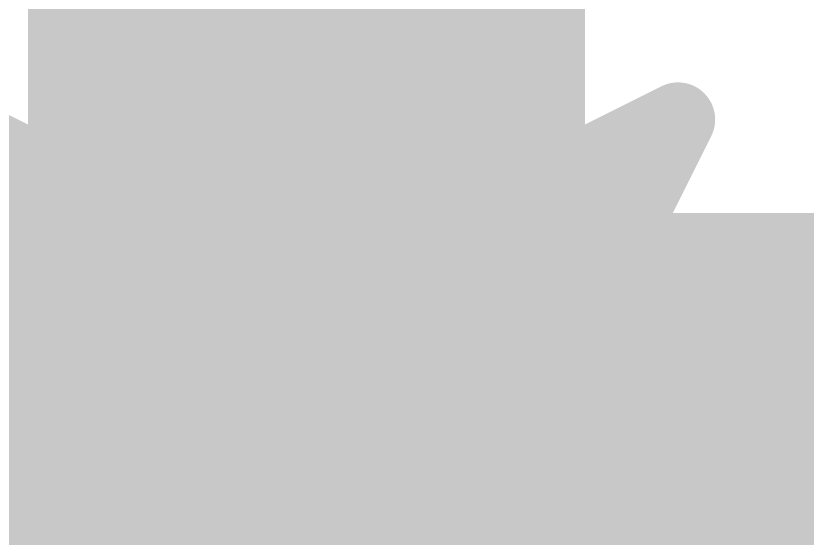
# Model space of a CAD drawing. Header units: inches. Extents: x -2 to 343, y -53 to 63.
# Drawn here: x 52.049 to 52.59, y -15.73 to -15.372 of the extents above; entities that cross this region are included whole.
import ezdxf

# ---------------------------------------------------------------- set-up
doc = ezdxf.new("R2010")
doc.units = ezdxf.units.IN
for name, color, linetype in [('Board Outline', 216, 'Continuous'), ('Bottom Layer', 5, 'Continuous'), ('Drill Drawing', 1, 'Continuous'), ('Top Layer', 1, 'Continuous'), ('Via Holes', 16, 'Continuous')]:
    doc.layers.add(name, color=color, linetype=linetype)

msp = doc.modelspace()

# ---------------------------------------------------------------- hatches: boundary and pattern name
at = {"layer": 'Bottom Layer'}
h = msp.add_hatch(color=5, dxfattribs=at)
edge = h.paths.add_edge_path()
edge.add_arc((52.2478, -15.6972), 0.3, 0, 360)
at = {"layer": 'Top Layer'}
h = msp.add_hatch(color=1, dxfattribs=at)
edge = h.paths.add_edge_path()
edge.add_arc((52.2478, -15.6972), 0.3, 0, 360)
at = {"layer": 'Via Holes'}
h = msp.add_hatch(color=7, dxfattribs=at)
edge = h.paths.add_edge_path()
edge.add_arc((52.2478, -15.6972), 0.15, 0, 360)

# ---------------------------------------------------------------- linework, layer by layer
at = {"layer": 'Board Outline', "const_width": 0.254}
msp.add_lwpolyline([(49.77205, 6.34762, -0.6504), (32.11751, -53.05466)], format="xyb", dxfattribs=at)
at = {"layer": 'Bottom Layer', "const_width": 0.381}
msp.add_lwpolyline([(52.2478, -15.6972), (52.2478, -4.8024)], dxfattribs=at)
at = {"layer": 'Bottom Layer', "const_width": 0.1905}
msp.add_lwpolyline([(52.15255, -15.6972, 1), (52.34305, -15.6972, 1)], format="xyb", close=True, dxfattribs=at)
at = {"layer": 'Drill Drawing', "const_width": 0.0508}
for points in [[(51.9938, -15.4432), (52.2478, -15.5702)], [(51.9938, -15.4432), (52.1208, -15.6972)], [(52.2478, -15.5702), (52.5018, -15.4432)], [(52.3748, -15.6972), (52.5018, -15.4432)], [(51.9938, -15.9512), (52.1208, -15.6972)], [(52.3748, -15.6972), (52.5018, -15.9512)]]:
    msp.add_lwpolyline(points, dxfattribs=at)
at = {"layer": 'Drill Drawing', "const_width": 0.0254}
for points in [[(52.4891, -15.4432, 1), (52.5145, -15.4432, 1)], [(52.4891, -15.4432, 1), (52.5145, -15.4432, 1)], [(52.2351, -15.5702, 1), (52.2605, -15.5702, 1)], [(52.2351, -15.5702, 1), (52.2605, -15.5702, 1)], [(52.1081, -15.6972, 1), (52.1335, -15.6972, 1)], [(52.1081, -15.6972, 1), (52.1335, -15.6972, 1)], [(52.3621, -15.6972, 1), (52.3875, -15.6972, 1)], [(52.3621, -15.6972, 1), (52.3875, -15.6972, 1)]]:
    msp.add_lwpolyline(points, format="xyb", close=True, dxfattribs=at)
at = {"layer": 'Top Layer', "const_width": 0.381}
for points in [[(52.2478, -15.6972), (52.2482, -15.6976)], [(52.2482, -15.6976), (57.4871, -15.6976)]]:
    msp.add_lwpolyline(points, dxfattribs=at)
at = {"layer": 'Top Layer', "const_width": 0.1905}
for points in [[(52.15255, -15.6972, 1), (52.34305, -15.6972, 1)], [(52.15295, -15.6976, 1), (52.34345, -15.6976, 1)], [(52.15295, -15.6976, 1), (52.34345, -15.6976, 1)]]:
    msp.add_lwpolyline(points, format="xyb", close=True, dxfattribs=at)

doc.saveas('drawing.dxf')
